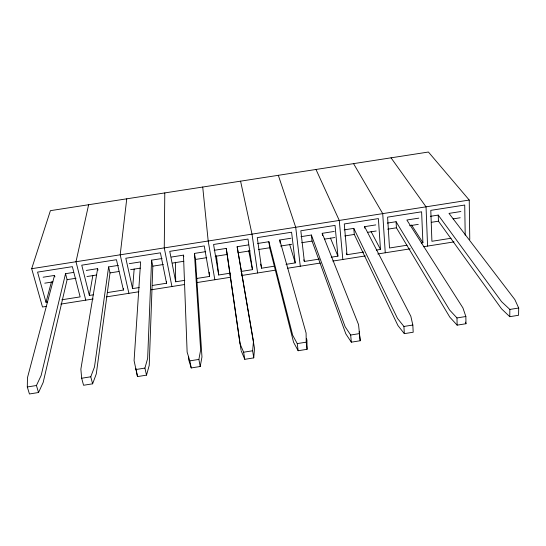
<?xml version="1.0" encoding="UTF-8"?>
<svg xmlns="http://www.w3.org/2000/svg" width="546" height="546" viewBox="0 0 546 546"><rect width="100%" height="100%" fill="white"/><g stroke="black" fill="none" stroke-linecap="round" stroke-linejoin="round"><path stroke-width="0.82" d="M152.471 285.456L166.55 283.231L166.557 281.524M164.79 192.915L164.257 247.898L171.929 286.527M460.892 211.52L448.996 213.39L514.837 299.563L518.7 308.019L518.577 315.267L509.766 316.68L509.848 309.439L501.59 301.692L438.24 215.083L430.303 216.332M73.669 272.406L65.54 273.683L67.11 279.654L43.168 382.466L38.541 392.513L29.45 393.973L27.3 386.978L27.457 377.736L54.518 275.416L43.114 277.211M162.094 258.504L151.583 260.155L152.825 266.155L149.215 365.431L146.512 375.136L137.49 376.59L134.084 360.633L140.615 261.875L129.279 263.663M151.583 260.155L147.652 358.456L144.915 368.079L146.512 375.136M139.216 287.551L132.589 288.595L134.159 269.041M241.127 350.668L244.779 359.323L253.74 357.883L254.538 348.519L237.148 246.703L248.403 244.929M253.74 357.883L252.641 350.771L253.46 341.489L237.148 246.703M107.623 292.547L123.41 290.049L123.573 288.37M126.754 198.819L120.188 254.811L128.904 293.332M118.352 265.376L108.62 266.905L110.026 272.898L96.28 373.935L92.622 383.811L83.565 385.264L81.668 378.242L80.863 369.171L97.625 268.639L86.261 270.427M108.62 266.905L94.478 366.987L90.766 376.781L92.622 383.811M93.502 294.779L89.353 295.434L92.875 275.327M188.404 356.565L188.506 359.125L191.23 367.943L200.218 366.496L201.965 356.961L195.509 259.439L194.424 253.419L205.712 251.645M200.218 366.496L198.874 359.411L200.648 349.959L194.424 253.419M88.629 204.73L75.996 261.746L85.763 300.157M65.54 273.683L41.121 375.546L36.432 385.51L38.541 392.513M47.659 302.02L45.994 302.286L51.433 281.954M46.663 306.34L42.499 307.002L31.682 268.693L50.409 210.66L428.419 152.027L469.239 200.048L469.765 239.414M257.63 243.482L268.878 241.714L269.69 247.761L293.564 342.246L298.143 350.737L307.077 349.303L306.934 340.103L306.477 338.465M300.983 236.664L311.391 235.026L312.053 241.093L345.823 333.852L351.324 342.178L360.223 340.745L358.551 324.631L322.236 233.319L334.234 231.436M344.212 229.866L353.794 228.365L354.293 234.439L397.911 325.491L404.32 333.654L413.192 332.227L412.831 325.034L410.824 316.25L364.605 226.658L375.771 224.904M387.312 223.089L396.075 221.71L396.423 227.812L449.815 317.151L457.138 325.15L465.977 323.73L465.854 316.509L462.919 307.896L406.859 220.018L418.789 218.141M27.3 386.978L36.432 385.51M81.668 378.242L90.766 376.781M135.845 369.54L144.915 368.079M171.376 257.043L183.49 255.139L187.128 352.129L189.837 360.865L198.874 359.411M214.162 250.314L226.242 248.416L239.987 343.646L243.632 352.218L252.641 350.771M268.878 241.714L292.663 335.203L297.249 343.605L306.224 342.158L306.094 333.046L279.75 240.001L290.977 238.24M311.391 235.026L345.168 326.781L350.675 335.019L359.616 333.579M353.794 228.365L397.481 318.386L403.917 326.46L412.831 325.034M396.075 221.71L449.624 310.026L456.975 317.936L465.854 316.509M509.848 309.439L518.7 308.019M44.765 283.169L52.88 281.893M67.11 279.654L76.017 278.248M86.937 276.529L96.649 275M110.026 272.898L118.912 271.498M130.61 269.656L140.295 268.134M152.825 266.155L163.302 264.51M172.55 263.056L183.811 261.281M195.509 259.439L206.757 257.671M215.179 256.34L227.211 254.45L226.242 248.416M238.076 252.737L250.095 250.846M258.49 249.522L269.69 247.761M280.521 246.055L291.707 244.294M301.679 242.724L312.053 241.093M324.447 239.141L334.807 237.51M344.744 235.947L354.293 234.439M367.451 232.371L376.194 230.992M387.694 229.184L396.423 227.812M409.548 225.744L418.263 224.372M431.313 222.318L438.438 221.198L501.549 308.845L509.766 316.68M453.105 218.885L460.217 217.765M61.821 299.781L80.146 296.887L72.365 266.653L37.558 272.12L45.994 302.286M196.355 278.521L209.575 276.433L204.265 245.939L169.751 251.358L175.71 281.784L184.794 280.344M240.95 271.471L252.477 269.649L247.98 239.073L213.568 244.478L218.707 274.986L230.241 273.164M260.674 264.1L261.582 268.209L274.215 266.216M286.002 264.353L295.263 262.885L291.578 232.227L257.262 237.619L261.582 268.209M303.815 259.835L304.347 261.452L319.458 259.063M331.21 257.207L337.926 256.142L335.046 225.402L300.826 230.774L304.347 261.452M346.3 253.153L346.983 254.716L363.732 252.068M376.29 250.082L380.48 249.42L378.392 218.591L344.273 223.956L346.983 254.716M407.043 245.222L389.51 247.993L387.592 217.151L421.614 211.807L422.904 242.711L421.239 242.977M451.064 238.261L431.913 241.291L430.794 210.367L464.721 205.037L465.206 235.19M60.804 304.102L93.23 298.976M106.504 296.874L138.834 291.762M151.242 289.796L184.548 284.534M197.167 282.535L230.774 277.218M241.673 275.491L275.184 270.195M287.735 268.209L320.304 263.056M332.814 261.077L365.288 255.938M377.771 253.965L410.148 248.846M423.423 246.744L454.047 241.898M31.682 268.693L469.239 200.048M391.032 157.821L426.037 206.825L427.573 246.089M411.513 224.959L422.904 242.711M353.555 163.636L382.719 213.623L385.258 252.784M371.062 231.524L380.48 249.42M315.984 169.465L339.271 220.434L342.827 259.493M330.473 238.124L337.926 256.142M465.445 322.147L465.977 323.73M278.324 175.307L295.707 227.273L300.28 266.223M289.585 244.246L295.263 262.885M54.518 275.416L54.921 276.904M89.353 295.434L81.75 265.179L116.455 259.725L123.41 290.049M97.625 268.639L97.987 270.134M132.589 288.595L125.819 258.258L160.422 252.825L166.55 283.231M240.574 181.163L252.013 234.125L257.616 272.973M248.703 250.689L252.477 269.649M135.872 368.42L137.49 376.59M189.837 360.865L191.23 367.943M183.49 255.139L183.77 256.64M214.831 279.743L208.197 241.004L202.723 187.032M243.632 352.218L244.779 359.323M227.211 254.45L241.004 349.829M279.75 240.001L280.139 243.031M297.249 343.605L298.143 350.737M306.224 342.158L307.077 349.303M359.152 331.715L359.343 333.353M359.541 334.998L360.223 340.745M216.441 255.767L218.707 274.986M322.236 233.319L322.468 235.599M209.173 272.236L209.575 276.433M350.675 335.019L351.324 342.178M364.605 226.658L364.721 228.18M403.917 326.46L404.32 333.654M438.24 215.083L438.438 221.198M456.975 317.936L457.138 325.15M175.368 262.237L175.71 281.784"/></g></svg>
